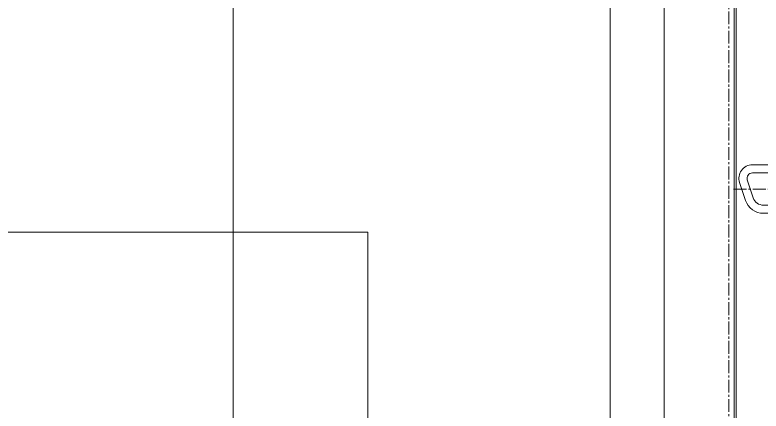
# Model space of a CAD drawing. Header units: millimetres. Extents: x -50460 to 50460, y -35640 to 35640.
# Drawn here: x -33557 to -32865, y 22298 to 22666 of the extents above; entities that cross this region are included whole.
import ezdxf

# ---------------------------------------------------------------- set-up
doc = ezdxf.new("R2010")
doc.units = ezdxf.units.MM
doc.linetypes.add('双点画线', pattern=[22, 12, -2, 2, -2, 2, -2])
doc.linetypes.add('点画线', pattern=[18, 12, -2, 2, -2])
for name, color, linetype, lineweight in [('7', 30, '双点画线', 18), ('EB0', 7, 'Continuous', 15), ('RackFrame', 5, 'Continuous', 18), ('中心线层', 1, '点画线', 18), ('尺寸线层', 4, 'Continuous', 18), ('粗实线层', 7, 'Continuous', 15), ('细实线层', 3, 'Continuous', 18)]:
    doc.layers.add(name, color=color, linetype=linetype, lineweight=lineweight)

# ---------------------------------------------------------------- blocks, each defined once
blk = doc.blocks.new('*X209')
at = {"layer": '细实线层'}
for p, q in [((540, 1220), (-540, 1220)), ((540, 120), (540, 1220))]:
    blk.add_line(p, q, dxfattribs=at)
blk = doc.blocks.new('*X823')
at = {"layer": 'EB0'}
for p, q in [((18.06, 22.5), (-18.06, 22.5)), ((-18.06, 15), (18.06, 15)), ((-22.81, 8.42), (-17.28, -8.16)), ((17.28, -8.16), (22.81, 8.42)), ((-29.92, 6.05), (-24.39, -10.53)), ((24.39, -10.53), (29.92, 6.05)), ((-7.79, -15), (7.79, -15)), ((-7.79, -22.5), (7.79, -22.5))]:
    blk.add_line(p, q, dxfattribs=at)
for centre, radius, start, end in [((-18.06, 10), 12.5, 90.00004, 198.43495), ((18.06, 10), 12.5, 341.56508, 90.00003), ((-18.06, 10), 5, 90, 198.43495), ((18.06, 10), 5, 341.56505, 90), ((-7.79, -5), 17.5, 198.43495, 269.99996), ((-7.79, -5), 10, 198.43495, 270), ((7.79, -5), 10, 270, 341.56505), ((7.79, -5), 17.5, 270, 341.56512)]:
    blk.add_arc(centre, radius, start, end, dxfattribs=at)
at = {"layer": '中心线层', "linetype": '点画线', "lineweight": 18}
blk.add_line((-35.59, 0), (36.91, 0), dxfattribs=at)
blk = doc.blocks.new('*X819')
at = {"layer": 'EB0'}
for p, q in [((115, 1459), (115, 41)), ((117, 1459), (117, 41))]:
    blk.add_line(p, q, dxfattribs=at)
blk.add_blockref('*X823', (150, 900), dxfattribs=at)
blk = doc.blocks.new('*X805')
at = {"layer": 'EB0'}
for p, q in [((-650, 6477.5), (-650, 377.5)), ((-300, 407.51), (-300, 6477.5))]:
    blk.add_line(p, q, dxfattribs=at)
at = {"layer": '粗实线层'}
blk.add_blockref('*X819', (-300, 827.5), dxfattribs=at)

msp = doc.modelspace()

# ---------------------------------------------------------------- linework, layer by layer
at = {"layer": 'RackFrame'}
msp.add_line((-32954.742, 20464.445), (-32954.742, 27714.445), dxfattribs=at)
at = {"layer": '中心线层'}
msp.add_line((-32894.742, 20461.445), (-32894.742, 27717.445), dxfattribs=at)

# ---------------------------------------------------------------- block references
at = {"layer": '7'}
msp.add_blockref('*X209', (-33769.742, 21244.445), dxfattribs=at)

# ---------------------------------------------------------------- next in the draw order: block references
at = {"layer": '尺寸线层'}
msp.add_blockref('*X805', (-32704.742, 20776.945), dxfattribs=at)

doc.saveas('drawing.dxf')
